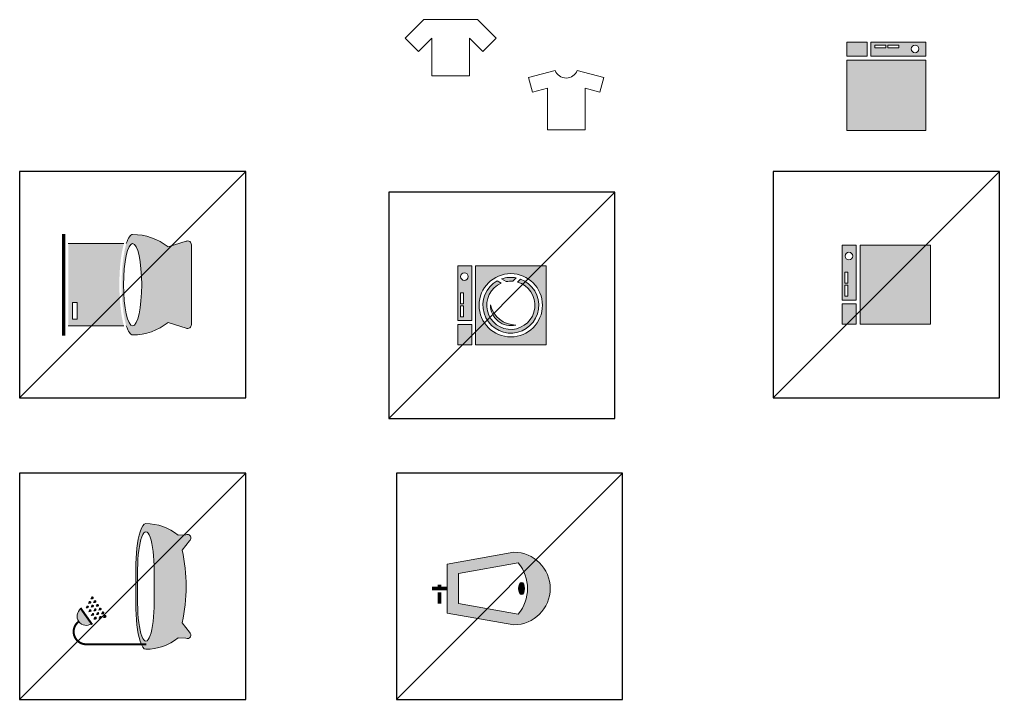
# Model space of a CAD drawing. Header units: millimetres. Extents: x 2216 to 5409, y -649 to 3037.
# Drawn here: x 4109 to 5409, y 1082 to 1983 of the extents above; entities that cross this region are included whole.
import ezdxf

# ---------------------------------------------------------------- set-up
doc = ezdxf.new("R2010")
doc.units = ezdxf.units.MM
doc.layers.add('M-H-Fittings', color=254, linetype='Continuous', lineweight=0)
doc.layers.add('netisk', color=9, linetype='Continuous', plot=False)

# ---------------------------------------------------------------- blocks, each defined once
blk = doc.blocks.new('A$C60f572fc')
at = {"layer": 'M-H-Fittings'}
h = blk.add_hatch(color=256, dxfattribs=at)
h.dxf.hatch_style = 1
edge = h.paths.add_edge_path(flags=16)
edge.add_ellipse((0, 0), major_axis=(54.58193079756711, 0), ratio=0.2198529774350686, start_angle=0, end_angle=360)
h.paths.add_polyline_path([(-23.6674656326868, 73.75432655229338), (-45.76161193813459, 73.75432655229338), (-45.76161193813459, 79.67443521229325), (-23.6674656326868, 79.67443521229325)], flags=16)
edge = h.paths.add_edge_path()
edge.add_line((59.90423545972499, 6.389140710635047), (53.37828413852458, 8.74979825697119))
edge.add_line((53.37828413852458, 8.74979825697119), (44.94499205352258, 10.79991159144515))
edge.add_line((44.94499205352258, 10.79991159144515), (34.90907891388088, 12.464928279687))
edge.add_line((34.90907891388088, 12.464928279687), (23.62839917601104, 13.68547817434433))
edge.add_line((23.62839917601104, 13.68547817434433), (11.50519242285009, 14.41803965331951))
edge.add_line((11.50519242285009, 14.41803965331951), (-1.028259449331927, 14.6364914871599))
edge.add_line((-1.028259449331927, 14.6364914871599), (-13.52504627458711, 14.33304425390224))
edge.add_line((-13.52504627458711, 14.33304425390224), (-25.53956526677393, 13.51851808951142))
edge.add_line((-25.53956526677393, 13.51851808951142), (-36.64341005138431, 12.2219568700898))
edge.add_line((-36.64341005138431, 12.2219568700898), (-46.44064651815188, 10.48959258309424))
edge.add_line((-46.44064651815188, 10.48959258309424), (-54.58193079756711, 8.383196815387919))
edge.add_line((-54.58193079756711, 8.383196815387919), (-54.9427554196036, 8.268483236722659))
edge.add_line((-54.9427554196036, 8.268483236722659), (-55.29859232825311, 8.153019043637187))
edge.add_line((-55.29859232825311, 8.153019043637187), (-55.64940922057849, 8.036814717991547))
edge.add_line((-55.64940922057849, 8.036814717991547), (-55.99517424935584, 7.919880808835842))
edge.add_line((-55.99517424935584, 7.919880808835842), (-56.33585602597395, 7.802227931451853))
edge.add_line((-56.33585602597395, 7.802227931451853), (-56.67142362327832, 7.683866766389201))
edge.add_line((-56.67142362327832, 7.683866766389201), (-57.00184657838054, 7.564808058496283))
edge.add_line((-57.00184657838054, 7.564808058496283), (-57.32709489542503, 7.445062615944153))
edge.add_line((-57.32709489542503, 7.445062615944153), (-57.64713904831024, 7.32464130924609))
edge.add_line((-57.64713904831024, 7.32464130924609), (-57.96194998336887, 7.20355507027034))
edge.add_line((-57.96194998336887, 7.20355507027034), (-58.2714991220073, 7.081814891247632))
edge.add_line((-58.2714991220073, 7.081814891247632), (-58.57575836329761, 6.959431823773912))
edge.add_line((-58.57575836329761, 6.959431823773912), (-58.87470008653054, 6.836416977806493))
edge.add_line((-58.87470008653054, 6.836416977806493), (-59.16829715372114, 6.712781520655426))
edge.add_line((-59.16829715372114, 6.712781520655426), (-59.45652291207443, 6.58853667597009))
edge.add_line((-59.45652291207443, 6.58853667597009), (-59.73935119640373, 6.463693722720336))
edge.add_line((-59.73935119640373, 6.463693722720336), (-60.01675633150535, 6.338263994172394))
edge.add_line((-60.01675633150535, 6.338263994172394), (-60.28871313448963, 6.212258876859551))
edge.add_line((-60.28871313448963, 6.212258876859551), (-60.55519691707013, 6.085689809549876))
edge.add_line((-60.55519691707013, 6.085689809549876), (-60.8161834877983, 5.958568282205988))
edge.add_line((-60.8161834877983, 5.958568282205988), (-61.0716491542662, 5.830905834943906))
edge.add_line((-61.0716491542662, 5.830905834943906), (-61.32157072525388, 5.702714056983496))
edge.add_line((-61.32157072525388, 5.702714056983496), (-61.56592551283575, 5.574004585598004))
edge.add_line((-61.56592551283575, 5.574004585598004), (-61.80469133443967, 5.44478910505677))
edge.add_line((-61.80469133443967, 5.44478910505677), (-62.03784651486058, 5.315079345564754))
edge.add_line((-62.03784651486058, 5.315079345564754), (-62.26536988822772, 5.18488708219752))
edge.add_line((-62.26536988822772, 5.18488708219752), (-62.48724079992826, 5.054224133832804))
edge.add_line((-62.48724079992826, 5.054224133832804), (-62.70343910848078, 4.923102362076861))
edge.add_line((-62.70343910848078, 4.923102362076861), (-62.91394518736161, 4.791533670188073))
edge.add_line((-62.91394518736161, 4.791533670188073), (-63.11873992679284, 4.659530001996245))
edge.add_line((-63.11873992679284, 4.659530001996245), (-63.3178047354686, 4.527103340818485))
edge.add_line((-63.3178047354686, 4.527103340818485), (-63.51112154225029, 4.394265708371677))
edge.add_line((-63.51112154225029, 4.394265708371677), (-63.69867279780192, 4.261029163680178))
edge.add_line((-63.69867279780192, 4.261029163680178), (-63.88044147618621, 4.127405801981695))
edge.add_line((-63.88044147618621, 4.127405801981695), (-64.05641107641077, 3.993407753629754))
edge.add_line((-64.05641107641077, 3.993407753629754), (-64.22656562392149, 3.859047182991389))
edge.add_line((-64.22656562392149, 3.859047182991389), (-64.39088967205771, 3.724336287344158))
edge.add_line((-64.39088967205771, 3.724336287344158), (-64.54936830345378, 3.589287295767463))
edge.add_line((-64.54936830345378, 3.589287295767463), (-64.7019871313878, 3.45391246803365))
edge.add_line((-64.7019871313878, 3.45391246803365), (-64.8487323010977, 3.318224093494337))
edge.add_line((-64.8487323010977, 3.318224093494337), (-64.98959049102814, 3.182234489964685))
edge.add_line((-64.98959049102814, 3.182234489964685), (-65.1245489140465, 3.045956002606317))
edge.add_line((-65.1245489140465, 3.045956002606317), (-65.25359531860431, 2.909401002804771))
edge.add_line((-65.25359531860431, 2.909401002804771), (-65.37671798984411, 2.772581887048091))
edge.add_line((-65.37671798984411, 2.772581887048091), (-65.49390575066718, 2.63551107580065))
edge.add_line((-65.49390575066718, 2.63551107580065), (-65.60514796274856, 2.498201012375603))
edge.add_line((-65.60514796274856, 2.498201012375603), (-65.71043452749836, 2.360664161805744))
edge.add_line((-65.71043452749836, 2.360664161805744), (-65.80975588698311, 2.222913009711647))
edge.add_line((-65.80975588698311, 2.222913009711647), (-65.90310302479247, 2.084960061167749))
edge.add_line((-65.90310302479247, 2.084960061167749), (-65.99046746685599, 1.946817839568439))
edge.add_line((-65.99046746685599, 1.946817839568439), (-66.07184128221252, 1.808498885489371))
edge.add_line((-66.07184128221252, 1.808498885489371), (-66.14721708373418, 1.670015755550821))
edge.add_line((-66.14721708373418, 1.670015755550821), (-66.21658802879028, 1.531381021276502))
edge.add_line((-66.21658802879028, 1.531381021276502), (-66.279947819874, 1.392607267953053))
edge.add_line((-66.279947819874, 1.392607267953053), (-66.33729070517256, 1.253707093487037))
edge.add_line((-66.33729070517256, 1.253707093487037), (-66.38861147908756, 1.114693107261701))
edge.add_line((-66.38861147908756, 1.114693107261701), (-66.43390548271054, 0.9755779289923794))
edge.add_line((-66.43390548271054, 0.9755779289923794), (-66.47316860424326, 0.8363741875803044))
edge.add_line((-66.47316860424326, 0.8363741875803044), (-66.50639727937232, 0.6970945199661855))
edge.add_line((-66.50639727937232, 0.6970945199661855), (-66.53358849159304, 0.5577515699842479))
edge.add_line((-66.53358849159304, 0.5577515699842479), (-66.5547397724813, 0.4183579872128576))
edge.add_line((-66.5547397724813, 0.4183579872128576), (-66.56984920192008, 0.2789264258267394))
edge.add_line((-66.56984920192008, 0.2789264258267394), (-66.57891540827222, 0.1394695434487403))
edge.add_line((-66.57891540827222, 0.1394695434487403), (-66.58193756850778, 0))
edge.add_line((-66.58193756850778, 0), (-66.58193076686348, 2.449234216328477e-05))
edge.add_arc((7.961347515929447, -0.09343478008668171), 74.5433368704508, 179.9281649642446, 218.9629851140315)
edge.add_line((-50, -46.96764160984708), (-57.53137994517692, -70.82403595596679))
edge.add_arc((-53.02969354127526, -72.99999999999977), 4.999999999999741, 154.2024367649861, 270)
edge.add_line((-53.02969354127526, -77.99999999999955), (53.02969354127526, -78))
edge.add_arc((53.02969354127526, -72.99999999999955), 5.000000000000455, 270, 385.7975632350117)
edge.add_line((57.53137994517783, -70.82403595596634), (50, -46.96764160984776))
edge.add_arc((-7.961347515940361, -0.09343478008213424), 74.5433368704625, 321.0370148859707, 360.0718350357532)
edge.add_line((66.58193076686439, 2.44923437549005e-05), (66.58193756850778, 0))
edge.add_line((66.58193756850778, 0), (66.57891540827222, 0.1394695434487403))
edge.add_line((66.57891540827222, 0.1394695434487403), (66.56984920192008, 0.2789264258267394))
edge.add_line((66.56984920192008, 0.2789264258267394), (66.5547397724813, 0.4183579872128576))
edge.add_line((66.5547397724813, 0.4183579872128576), (66.53358849159304, 0.5577515699842479))
edge.add_line((66.53358849159304, 0.5577515699842479), (66.50639727937232, 0.6970945199661855))
edge.add_line((66.50639727937232, 0.6970945199661855), (66.47316860424326, 0.8363741875803044))
edge.add_line((66.47316860424326, 0.8363741875803044), (66.43390548271054, 0.9755779289923794))
edge.add_line((66.43390548271054, 0.9755779289923794), (66.38861147908756, 1.114693107261701))
edge.add_line((66.38861147908756, 1.114693107261701), (66.33729070517256, 1.253707093487037))
edge.add_line((66.33729070517256, 1.253707093487037), (66.279947819874, 1.392607267953053))
edge.add_line((66.279947819874, 1.392607267953053), (66.21658802879028, 1.531381021276502))
edge.add_line((66.21658802879028, 1.531381021276502), (66.14721708373418, 1.670015755550821))
edge.add_line((66.14721708373418, 1.670015755550821), (66.07184128221252, 1.808498885489371))
edge.add_line((66.07184128221252, 1.808498885489371), (65.99046746685599, 1.946817839568439))
edge.add_line((65.99046746685599, 1.946817839568439), (65.90310302479247, 2.084960061167749))
edge.add_line((65.90310302479247, 2.084960061167749), (65.80975588698311, 2.222913009711647))
edge.add_line((65.80975588698311, 2.222913009711647), (65.71043452749836, 2.360664161805744))
edge.add_line((65.71043452749836, 2.360664161805744), (65.60514796274856, 2.498201012375603))
edge.add_line((65.60514796274856, 2.498201012375603), (65.49390575066718, 2.63551107580065))
edge.add_line((65.49390575066718, 2.63551107580065), (65.37671798984411, 2.772581887048091))
edge.add_line((65.37671798984411, 2.772581887048091), (65.25359531860431, 2.909401002804771))
edge.add_line((65.25359531860431, 2.909401002804771), (65.1245489140465, 3.045956002606317))
edge.add_line((65.1245489140465, 3.045956002606317), (64.98959049102814, 3.182234489964685))
edge.add_line((64.98959049102814, 3.182234489964685), (64.8487323010977, 3.318224093494337))
edge.add_line((64.8487323010977, 3.318224093494337), (64.7019871313878, 3.45391246803365))
edge.add_line((64.7019871313878, 3.45391246803365), (64.54936830345378, 3.589287295767463))
edge.add_line((64.54936830345378, 3.589287295767463), (64.39088967205771, 3.724336287344158))
edge.add_line((64.39088967205771, 3.724336287344158), (64.22656562392149, 3.859047182991389))
edge.add_line((64.22656562392149, 3.859047182991389), (64.05641107641077, 3.993407753629754))
edge.add_line((64.05641107641077, 3.993407753629754), (63.88044147618621, 4.127405801981695))
edge.add_line((63.88044147618621, 4.127405801981695), (63.69867279780192, 4.261029163680178))
edge.add_line((63.69867279780192, 4.261029163680178), (63.51112154225029, 4.394265708371677))
edge.add_line((63.51112154225029, 4.394265708371677), (63.3178047354686, 4.527103340818485))
edge.add_line((63.3178047354686, 4.527103340818485), (63.11873992679284, 4.659530001996245))
edge.add_line((63.11873992679284, 4.659530001996245), (62.91394518736161, 4.791533670188073))
edge.add_line((62.91394518736161, 4.791533670188073), (62.70343910848078, 4.923102362076861))
edge.add_line((62.70343910848078, 4.923102362076861), (62.48724079992826, 5.054224133832804))
edge.add_line((62.48724079992826, 5.054224133832804), (62.26536988822772, 5.18488708219752))
edge.add_line((62.26536988822772, 5.18488708219752), (62.03784651486058, 5.315079345564754))
edge.add_line((62.03784651486058, 5.315079345564754), (61.80469133443967, 5.44478910505677))
edge.add_line((61.80469133443967, 5.44478910505677), (61.56592551283575, 5.574004585598004))
edge.add_line((61.56592551283575, 5.574004585598004), (61.32157072525388, 5.702714056983496))
edge.add_line((61.32157072525388, 5.702714056983496), (61.0716491542662, 5.830905834943906))
edge.add_line((61.0716491542662, 5.830905834943906), (60.8161834877983, 5.958568282205988))
edge.add_line((60.8161834877983, 5.958568282205988), (60.55519691707013, 6.085689809549876))
edge.add_line((60.55519691707013, 6.085689809549876), (60.28871313448963, 6.212258876859551))
edge.add_line((60.28871313448963, 6.212258876859551), (60.01675633150535, 6.338263994172394))
edge.add_line((60.01675633150535, 6.338263994172394), (59.90423545972499, 6.389140710635047))
h.paths.add_polyline_path([(54.07078779592121, 11.67314762347064), (54.58193079756711, 11.51997126360493), (54.58193079756711, 85.47945633357631), (-54.58193079756711, 85.47945633357585), (-54.58193079756711, 11.52139374539729), (-54.54642149951269, 11.53229419639524), (-53.58864975464439, 11.81250854969539), (-52.6046042329599, 12.08703117463392), (-51.59472797392846, 12.35579814378798), (-50.55946639623926, 12.6187509435083), (-49.49926491837959, 12.87583106019656), (-48.41456895901047, 13.12697998021645), (-47.30582393667373, 13.37213918994485), (-46.17347527004949, 13.61125017573659), (-45.01796837768325, 13.84425442397924), (-43.83975086326882, 14.07108821294446), (-42.63934975515076, 14.29164816157686), (-41.41739104272892, 14.50584965141866), (-40.1745068427681, 14.7136147116114), (-38.9113292723523, 14.91486537122069), (-37.62849044842733, 15.10952365934622), (-36.3266224878671, 15.29751160510114), (-35.00635750770834, 15.47875123756648), (-33.66832762477588, 15.65316458585903), (-32.31316495623287, 15.82067367904824), (-30.94150161882408, 15.98120054625565), (-29.5539697296208, 16.13466721656391), (-28.15122963178874, 16.28099226543463), (-26.73403693187811, 16.42010526894751), (-25.3031419388517, 16.55195616647188), (-23.8592937323001, 16.67649537928401), (-22.40324139139466, 16.79367332868537), (-20.93573399572051, 16.90344043592427), (-19.45752062455358, 17.00574712231764), (-17.96935035728438, 17.10054380912584), (-16.47197227324614, 17.18778091764602), (-14.96613545202308, 17.26740886914308), (-13.45258897283657, 17.33937808491169), (-11.93208227904597, 17.40363896675808), (-10.40540649133618, 17.46014888130958), (-8.873371096318806, 17.50889355493973), (-7.336770240725855, 17.54986530839142), (-5.796398071356634, 17.58305646239501), (-4.2530487349959, 17.60845933769087), (-2.70751637830017, 17.62606625502053), (-1.160595147958702, 17.6358695351214), (0.3869208092655754, 17.63786149873158), (1.934237346349619, 17.63203446658895), (3.480560316933406, 17.61838075943206), (5.02509557409212, 17.59689269800015), (6.567044106678622, 17.56756345552731), (8.105583028733236, 17.5304068655596), (9.639931359933144, 17.48545772576131), (11.16931664380718, 17.43275174134965), (12.69296642321024, 17.37232461755502), (14.21010824139375, 17.30421205958373), (15.71996964154459, 17.22844977267027), (17.22177816675958, 17.14507346203573), (18.71476136013371, 17.05411883290435), (20.19814676498208, 16.95562159048518), (21.67116192425783, 16.84961744001316), (23.13303438109597, 16.73614208670188), (24.58298170416947, 16.61523754760424), (26.02025710501766, 16.48697212214415), (27.44417713316761, 16.35141702285318), (28.85405987740614, 16.20864324162699), (30.24922342655827, 16.0587217703735), (31.62898586935717, 15.90172360098836), (32.99266529455599, 15.73771972538339), (34.33957979100978, 15.5667811354474), (35.66904744741169, 15.38897882306628), (36.98038635238026, 15.20438378018775), (38.27291459495336, 15.01306699868428), (39.54594979726517, 14.81509977854148), (40.79880075838264, 14.6105833670299), (42.03090870943197, 14.39960925394007), (43.24176827937299, 14.18224911811967), (44.43087409723466, 13.95857463838593), (45.59772079200502, 13.72865749357743), (46.74180299270574, 13.49256936254938), (47.86261532838398, 13.25038192409534), (48.95965242799684, 13.00216685709279), (50.0324089206506, 12.74799584036145), (51.08037943521504, 12.48794055272992), (52.10305860085737, 12.22207267302792), (53.09995862931464, 11.95046339112719)])
for p, q in [((-54.58193079756711, 11.52164407156943), (-54.58193079756711, 85.59061576168278)), ((54.58193079756711, 85.59061576168301), (54.58193079756711, 11.52167045080432))]:
    blk.add_line(p, q, dxfattribs=at)
at = {"layer": 'M-H-Fittings', "const_width": 4.75}
blk.add_lwpolyline([(-67.4086845349957, 91.47945633357585), (67.4086845349957, 91.47945633357631)], dxfattribs=at)
at = {"layer": 'M-H-Fittings'}
blk.add_lwpolyline([(-45.76161193813459, 79.67443521229325), (-23.6674656326868, 79.67443521229325), (-23.6674656326868, 73.75432655229338), (-45.76161193813459, 73.75432655229338)], close=True, dxfattribs=at)
blk.add_lwpolyline([(-50, -46.96764160984822), (-57.53137994517783, -70.82403595596679, 0.5531549186807541), (-53.02969354127526, -78), (53.02969354127526, -78, 0.5531549186807777), (57.53137994517783, -70.82403595596656), (50, -46.96764160984822)], format="xyb", dxfattribs=at)
for centre, radius, start, end in [((7.961347515927628, -0.09343478008736383), 74.54333687044917, 179.9281837896587, 218.9629851140089), ((-7.961347515927628, -0.09343478008736383), 74.54333687044924, 321.0370148859911, 0.07181621034125624)]:
    blk.add_arc(centre, radius, start, end, dxfattribs=at)
for start_param, end_param in [(2.531807082980564, 3.141592653589793), (0, 0.6097855706092287)]:
    blk.add_ellipse((0, 0), major_axis=(66.58193756850774, 0), ratio=0.2198529774350686, start_param=start_param, end_param=end_param, dxfattribs=at)
blk.add_ellipse((0, 0), major_axis=(54.58193079756711, 0), ratio=0.2198529774350686, dxfattribs=at)
blk = doc.blocks.new('A$C1cba83ce')
at = {"layer": 'M-H-Fittings'}
h = blk.add_hatch(color=256, dxfattribs=at)
h.dxf.hatch_style = 1
h.paths.add_polyline_path([(52.33780215343631, 39.92170453131348), (52.33780215343631, 58.63255679696999), (-20.40268129206014, 58.63255679696999), (-20.40268129206014, 39.92170453131348)])
h.paths.add_polyline_path([(16.53000141569282, 50.98509612136559), (2.041114021356405, 50.98509612136559), (2.041114021356407, 54.86738179790336), (16.53000141569282, 54.86738179790336)], flags=16)
h.paths.add_polyline_path([(33.02690775323754, 49.66472347659374, -1), (43.02690775323754, 49.66472347659374, -1)], flags=16)
h.paths.add_polyline_path([(-0.8424168117671798, 50.98509612136559), (-15.3313042061036, 50.98509612136559), (-15.3313042061036, 54.86738179790336), (-0.8424168117671762, 54.86738179790336)], flags=16)
h.paths.add_polyline_path([(-25.40268129206014, 39.92170453131348), (-25.40268129206015, 58.63255679696999), (-52.3378021534354, 58.63255679696999), (-52.3378021534354, 39.92170453131348)])
h = blk.add_hatch(color=256, dxfattribs=at)
h.dxf.hatch_style = 1
h.paths.add_polyline_path([(29.35496013218381, 0.8837385037554633), (32.3587515271547, 6.086457815184065, 4.591759374978077), (34.73815494093924, -24.59358107376693), (30.77371993328597, -20.62914606611298, -5.763520650619261)], flags=0)
h.paths.add_polyline_path([(0.6909440401043732, 15.13573161065255, 0.4968970713958258), (-26.17222475509514, -18.48978001008962, -0.3467591701846935)], flags=0)
h.paths.add_polyline_path([(52.33780215343722, 34.92170453131348), (-52.3378021534354, 34.92170453131348), (-52.3378021534354, -58.63255679696977), (52.33780215343722, -58.63255679696977)])
h.paths.add_polyline_path([(42.0000000000006, -11.85542613282792, -1), (-41.99999999999878, -11.85542613282792, -1)], flags=16)
h.paths.add_polyline_path([(32.35875152715471, 6.086457815184077), (29.35496013218381, 0.8837385037554633, 5.763520650619261), (30.77371993328597, -20.62914606611298), (34.73815494093922, -24.59358107376692, -4.591759374978077)], flags=0)
h.paths.add_polyline_path([(34.88781540613126, 0.4669249491602336, -0.1347730925170634), (36.28911416458246, -19.07347248554462), (31.87676379511623, -14.66112211607793, 0.07122998044679553), (31.38325938764932, -5.60314413282363)], flags=0)
h.paths.add_polyline_path([(0.6909440401042879, 15.13573161065253, 0.3467591701846929), (-26.17222475509514, -18.48978001008961, -0.4968970713958244)], flags=0)
h = blk.add_hatch(color=256, dxfattribs=at)
h.dxf.hatch_style = 1
h.paths.add_polyline_path([(29.35496013218381, 0.8837385037554633), (32.3587515271547, 6.086457815184062, 4.591759374978078), (34.73815494093924, -24.59358107376693), (30.77371993328597, -20.62914606611298, -5.763520650619262)])
h = blk.add_hatch(color=256, dxfattribs=at)
h.dxf.hatch_style = 1
h.paths.add_polyline_path([(0.6909440401044122, 15.13573161065255, 0.496897071395826), (-26.17222475509514, -18.48978001008962, -0.3467591701846938)])
h.paths.add_polyline_path([(34.88781540613138, 0.4669249491598499), (31.38325938764933, -5.603144132823633, -0.07122998044679553), (31.87676379511624, -14.66112211607793), (36.28911416458246, -19.07347248554462, 0.1347730925170606)])
for points in [[(-52.3378021534354, 39.92170453131348), (-25.40268129206015, 39.92170453131348), (-25.40268129206015, 58.63255679696999), (-52.3378021534354, 58.63255679696999)], [(-20.40268129206015, 39.92170453131348), (52.33780215343631, 39.92170453131348), (52.33780215343631, 58.63255679696999), (-20.40268129206015, 58.63255679696999)], [(-15.3313042061036, 54.86738179790336), (-0.8424168117671798, 54.86738179790336), (-0.8424168117671798, 50.98509612136559), (-15.3313042061036, 50.98509612136559)], [(2.041114021356407, 54.86738179790336), (16.53000141569282, 54.86738179790336), (16.53000141569282, 50.98509612136559), (2.041114021356407, 50.98509612136559)], [(-52.3378021534354, -58.63255679696977), (52.33780215343722, -58.63255679696977), (52.33780215343722, 34.92170453131348), (-52.3378021534354, 34.92170453131348)]]:
    blk.add_lwpolyline(points, close=True, dxfattribs=at)
blk.add_lwpolyline([(32.35875152715471, 6.086457815184076), (29.35496013218381, 0.8837385037554668, 5.76352065061926), (30.77371993328597, -20.62914606611298), (34.73815494093924, -24.59358107376693, -4.591759374978077)], format="xyb", close=True, dxfattribs=at)
for points in [[(31.38325938764956, -5.603144132823218), (34.88781540613127, 0.4669249491596474)], [(31.87676379511595, -14.66112211607765), (36.28911416458232, -19.07347248554447)]]:
    blk.add_lwpolyline(points, dxfattribs=at)
for centre, radius in [((38.02690775323754, 49.66472347659374), 5), ((9.094947017729282e-13, -11.85542613282792), 41.99999999999969)]:
    blk.add_circle(centre, radius, dxfattribs=at)
for centre, radius, start, end in [((9.094947017729282e-13, -11.85542613282792), 27, 88.53361112836524, 194.2241989338093), ((8.587069199450525, -18.7155712501019), 34.76002730008395, 103.1299897492559, 179.6278203129415), ((9.094947017729282e-13, -11.85542613282792), 37, 348.7504666540478, 19.45318363106356), ((9.094947017729282e-13, -11.85542613282792), 32, 354.9699619019572, 11.26714571693543)]:
    blk.add_arc(centre, radius, start, end, dxfattribs=at)
blk = doc.blocks.new('A$C8da73fee')
at = {"layer": 'M-H-Fittings'}
h = blk.add_hatch(color=256, dxfattribs=at)
h.dxf.hatch_style = 1
h.paths.add_polyline_path([(52.33780215343631, 39.92170453131348), (52.33780215343631, 58.63255679696999), (-20.40268129206014, 58.63255679696999), (-20.40268129206014, 39.92170453131348)])
h.paths.add_polyline_path([(16.53000141569282, 50.98509612136559), (2.041114021356405, 50.98509612136559), (2.041114021356407, 54.86738179790336), (16.53000141569282, 54.86738179790336)], flags=16)
h.paths.add_polyline_path([(33.02690775323754, 49.66472347659374, -1), (43.02690775323754, 49.66472347659374, -1)], flags=16)
h.paths.add_polyline_path([(-0.8424168117671798, 50.98509612136559), (-15.3313042061036, 50.98509612136559), (-15.3313042061036, 54.86738179790336), (-0.8424168117671762, 54.86738179790336)], flags=16)
h.paths.add_polyline_path([(-25.40268129206014, 39.92170453131348), (-25.40268129206015, 58.63255679696999), (-52.3378021534354, 58.63255679696999), (-52.3378021534354, 39.92170453131348)])
h = blk.add_hatch(color=256, dxfattribs=at)
h.dxf.hatch_style = 1
h.paths.add_polyline_path([(52.33780215343722, 34.92170453131348), (-52.3378021534354, 34.92170453131348), (-52.3378021534354, -58.63255679696976), (52.33780215343722, -58.63255679696976)])
for points in [[(-52.3378021534354, 39.92170453131348), (-25.40268129206015, 39.92170453131348), (-25.40268129206015, 58.63255679696999), (-52.3378021534354, 58.63255679696999)], [(-20.40268129206015, 39.92170453131348), (52.33780215343631, 39.92170453131348), (52.33780215343631, 58.63255679696999), (-20.40268129206015, 58.63255679696999)], [(-15.3313042061036, 54.86738179790336), (-0.8424168117671798, 54.86738179790336), (-0.8424168117671798, 50.98509612136559), (-15.3313042061036, 50.98509612136559)], [(2.041114021356407, 54.86738179790336), (16.53000141569282, 54.86738179790336), (16.53000141569282, 50.98509612136559), (2.041114021356407, 50.98509612136559)], [(-52.3378021534354, -58.63255679696977), (52.33780215343722, -58.63255679696977), (52.33780215343722, 34.92170453131348), (-52.3378021534354, 34.92170453131348)]]:
    blk.add_lwpolyline(points, close=True, dxfattribs=at)
blk.add_circle((38.02690775323754, 49.66472347659374), 5, dxfattribs=at)
blk = doc.blocks.new('A$C8174867d')
at = {"layer": 'M-H-Fittings'}
h = blk.add_hatch(color=256, dxfattribs=at)
h.dxf.hatch_style = 1
h.paths.add_polyline_path([(10.18445874850478, -17.64000000000012), (3.916229374252452, -8.819999999999927), (1.332267629550188e-15, 0), (-3.916229374252449, -8.819999999999938), (-10.18445874850477, -17.6400000000001, 1.732050807568944)])
blk.add_lwpolyline([(10.18445874850477, -17.6400000000001), (3.916229374252453, -8.819999999999936), (0, 0), (-3.916229374252453, -8.819999999999936), (-10.18445874850477, -17.6400000000001, 1.732050807568945)], format="xyb", close=True, dxfattribs=at)
blk = doc.blocks.new('A$C38336e28')
at = {"layer": 'M-H-Fittings'}
h = blk.add_hatch(color=256, dxfattribs=at)
h.dxf.hatch_style = 1
h.paths.add_polyline_path([(-6.563237694327571, -3.839023547850893), (29.94055315035751, 21.8709104730784, 1)])
at = {"layer": 'M-H-Fittings', "const_width": 5}
blk.add_lwpolyline([(-56.68983121226347, -30.24462785770652), (-56.54460679555814, 12.11148966417636, -0.6873994160984689), (-1.166309282449674, 27.26783888495652)], format="xyb", dxfattribs=at)
blk.add_lwpolyline([(31.9638866599812, 23.29596167546151), (-8.586571203950825, -5.264074750233704)], dxfattribs=at)
at = {"layer": 'M-H-Fittings'}
blk.add_arc((11.68865772801519, 9.01594346261345), 22.32446781780616, 35.15736619262469, 215.1573661926247, dxfattribs=at)
at = {"layer": 'M-H-Fittings', "yscale": 0.192192, "zscale": 0.192192}
for p, xscale, rotation in [((22.67911508883299, 3.103737504058245), 0.192192, 35.1573661926221), ((31.80506280000418, 9.531221009289993), 0.192192, 35.1573661926221), ((43.09644393289136, 3.711424750904598), 0.192192, 35.1573661926221), ((4.427219666490146, -9.751229506406844), -0.192192, 35.15736619262273), ((6.592653088206134, -21.99850927002467), 0.192192, 35.1573661926221), ((13.55316737766179, -3.323746001174413), 0.192192, 35.1573661926221), ((15.71860079937733, -15.57102576479224), -0.192192, 35.15736619262273), ((24.84454851054898, -9.143542259559808), 0.192192, 35.1573661926221), ((26.70905816019604, -21.48323172334744), 0.192192, 35.1573661926221), ((33.97049622172017, -2.71605875432715), 0.192192, 35.1573661926221), ((35.83500587136723, -15.05574821811479), 0.192192, 35.1573661926221), ((44.96095358253842, -8.628264712883038), 0.192192, 35.1573661926221), ((54.08690129370962, -2.200781207651289), 0.192192, 35.1573661926221), ((8.457162737852286, -33.17958359623526), -0.192192, 35.15736619262273), ((17.58311044902439, -27.91071522857987), -0.192192, 35.15736619262273)]:
    blk.add_blockref('A$C8174867d', p, dxfattribs=dict(at, xscale=xscale, rotation=rotation))
blk = doc.blocks.new('A$C67be4447')
at = {"layer": 'M-H-Fittings'}
h = blk.add_hatch(color=256, dxfattribs=at)
h.dxf.hatch_style = 1
edge = h.paths.add_edge_path()
edge.add_line((37.08555351019739, -50.7385433373789), (46.72608713963281, -58.06723477115902))
edge.add_arc((49.6207854788945, -56.09981983661237), 3.500000000000226, 214.2024367650468, 329.9999999999783)
edge.add_arc((49.62078547889389, -56.09981983661343), 3.500000000000229, 329.9999999999986, 385.7975632349923)
edge.add_line((52.77196596162599, -54.57664500579136), (52.50000000000089, -46.53742300135043))
edge.add_arc((11.92705673885121, -13.72547822051863), 52.18033580931446, 321.0370148859683, 360.0718350357589)
edge.add_ellipse((17.50000000000091, -13.66007387445734), major_axis=(46.60735629795541, 0), ratio=0.2198529774350686, start_angle=0, end_angle=34.93813960388545)
edge.add_ellipse((17.50000000000091, -13.66007387445734), major_axis=(46.60735629795541, 0), ratio=0.2198529774350686, start_angle=34.93813960388496, end_angle=89.87275731464291)
edge.add_line((17.60350570929397, -3.413333090333477), (-17.50143208183896, -3.413333090333481))
edge.add_ellipse((-17.5, -13.66007387445757), major_axis=(46.60735629795541, 0), ratio=0.2198529774350686, start_angle=90, end_angle=145.061860396114)
edge.add_ellipse((-17.5, -13.66007387445757), major_axis=(46.60735629795541, 0), ratio=0.2198529774350686, start_angle=145.0618603961145, end_angle=180)
edge.add_arc((-11.92705673885028, -13.72547822051889), 52.18033580931441, 179.9281649642409, 218.9629851140332)
edge.add_line((-52.4999999999991, -46.53742300135166), (-52.77196596162412, -54.57664500578972))
edge.add_arc((-49.62078547889373, -56.09981983661498), 3.500000000000075, 154.2024367649485, 325.7975632384543)
edge.add_line((-46.72608713951194, -58.06723477098467), (-37.08555351022964, -50.73854333737165))
edge.add_arc((1.387778780781446e-13, 115.7124293860538), 170.5322978198988, 257.4395590012454, 282.5604409987434)
edge = h.paths.add_edge_path(flags=16)
edge.add_ellipse((-17.5, -13.66007387445757), major_axis=(38.20735155829698, 0), ratio=0.2198529774350686, start_angle=268.1008659688157, end_angle=271.8991340311842, ccw=False)
edge.add_ellipse((-17.5, -13.66007387445757), major_axis=(38.20735155829698, 0), ratio=0.2198529774350686, start_angle=90, end_angle=268.1008659688157, ccw=False)
edge.add_line((-17.4999999999955, -5.260073874457472), (17.50000000000774, -5.260073874457472))
edge.add_ellipse((17.50000000000091, -13.66007387445734), major_axis=(38.20735155829698, 0), ratio=0.2198529774350686, start_angle=271.8991340311374, end_angle=450, ccw=False)
edge.add_ellipse((17.50000000000091, -13.66007387445734), major_axis=(38.20735155829698, 0), ratio=0.2198529774350686, start_angle=268.10086596886146, end_angle=271.8991340311374, ccw=False)
edge.add_line((16.23380559220892, -22.05545989671327), (-16.23380559217536, -22.05545989671327))
for p, q in [((52.77196596162594, -54.57664500578971), (52.50000000000091, -46.53742300135127)), ((46.72608713963018, -58.06723477115702), (37.08555351019731, -50.73854333737881)), ((49.62078547889359, -59.59981983661305), (49.62078547889359, -59.59981983661305))]:
    blk.add_line(p, q, dxfattribs=at)
at = {"layer": 'M-H-Fittings', "const_width": 2}
blk.add_lwpolyline([(-59.00330770809887, 30.71840160815145), (-59.15759617272033, -14.28133389184541)], dxfattribs=at)
at = {"layer": 'M-H-Fittings'}
for points in [[(-17.5, -5.260073874457476), (17.50000000000091, -5.260073874457476)], [(-17.39649429070778, -3.413333090333481), (17.60350570929313, -3.413333090333481)], [(-18.76619440783361, -22.05545989671327), (18.7661944077945, -22.05545989671327)]]:
    blk.add_lwpolyline(points, dxfattribs=at)
blk.add_lwpolyline([(-52.49999999999909, -46.53742300135127), (-52.77196596162412, -54.57664500578971, 0.9292177181096818), (-46.72608713951195, -58.06723477098467), (-37.08555351023006, -50.73854333737199)], format="xyb", dxfattribs=at)
for centre, radius, start, end in [((-11.9270567388503, -13.72547822051888), 52.18033580931441, 179.9281837896587, 218.9629851140091), ((11.92705673885121, -13.72547822051865), 52.18033580931446, 321.0370148859909, 0.07181621034125418), ((0, 115.7124293860538), 170.5322978198988, 257.4395590012642, 282.5604409987358), ((49.6207854788945, -56.09981983661237), 3.500000000000227, 214.2024367649805, 329.9999999999784), ((49.62078547889359, -56.09981983661282), 3.500000000000227, 270, 25.79756323501377)]:
    blk.add_arc(centre, radius, start, end, dxfattribs=at)
for centre, major_axis, start_param, end_param in [((-17.5, -13.66007387445757), (46.60735629795541, 0), 2.531807082980564, 3.141592653589793), ((-17.5, -13.66007387445757), (38.20735155829698, 0), 1.570796326794897, 4.745535122165527), ((-17.5, -13.66007387445757), (46.60735629795541, 0), 1.570796326794897, 2.531807082980556), ((17.50000000000091, -13.66007387445734), (38.20735155829698, 0), 4.679242838604649, 7.853981633974483), ((17.50000000000091, -13.66007387445734), (46.60735629795541, 0), 0.6097855706092199, 1.568575522986336), ((17.50000000000091, -13.66007387445734), (46.60735629795541, 0), 0, 0.6097855706092287)]:
    blk.add_ellipse(centre, major_axis=major_axis, ratio=0.2198529774350686, start_param=start_param, end_param=end_param, dxfattribs=at)
at = {"layer": 'M-H-Fittings', "xscale": 0.4187326000000002, "yscale": 0.4187326000000002, "zscale": 0.4187326000000002}
blk.add_blockref('A$C38336e28', (-35.26542729102675, 43.38281326704146), dxfattribs=at)

msp = doc.modelspace()

# ---------------------------------------------------------------- hatches: boundary and pattern name
at = {"layer": 'M-H-Fittings'}
h = msp.add_hatch(color=256, dxfattribs=at)
h.dxf.hatch_style = 1
h.paths.add_polyline_path([(5310.847018672564, 1934.465535429277), (5310.847018672564, 1953.176387694934), (5238.106535227067, 1953.176387694934), (5238.106535227067, 1934.465535429277)])
h.paths.add_polyline_path([(5275.03921793482, 1945.528927019329), (5260.550330540484, 1945.528927019329), (5260.550330540484, 1949.411212695867), (5275.03921793482, 1949.411212695867)], flags=16)
h.paths.add_polyline_path([(5291.536124272365, 1944.208554374557, -1), (5301.536124272365, 1944.208554374557, -1)], flags=16)
h.paths.add_polyline_path([(5257.66679970736, 1945.528927019329), (5243.177912313024, 1945.528927019329), (5243.177912313024, 1949.411212695867), (5257.66679970736, 1949.411212695867)], flags=16)
h.paths.add_polyline_path([(5233.106535227067, 1934.465535429277), (5233.106535227067, 1953.176387694934), (5206.171414365692, 1953.176387694934), (5206.171414365692, 1934.465535429277)])
h = msp.add_hatch(color=256, dxfattribs=at)
h.dxf.hatch_style = 1
h.paths.add_polyline_path([(5310.847018672564, 1929.465535429277), (5206.171414365692, 1929.465535429277), (5206.171414365692, 1835.911274100994), (5310.847018672564, 1835.911274100994)])
h = msp.add_hatch(color=256, dxfattribs=at)
h.dxf.hatch_style = 1
h.paths.add_polyline_path([(4764.369834466421, 1276.694301997843), (4675.737136695322, 1261.065966007819), (4675.737136695322, 1228.565966007819), (4675.737136695322, 1196.065966007819), (4764.369834466421, 1180.437630017796, 1)])
h.paths.add_polyline_path([(4770.145101923886, 1194.650693722523), (4690.737136695322, 1208.652460475478), (4690.737136695322, 1228.565966007819), (4690.737136695322, 1248.47947154016), (4770.145101923884, 1262.481238293115, -0.3642332111812399)], flags=16)
edge = h.paths.add_edge_path(flags=0)
edge.add_ellipse((4774.498170456444, 1228.565966007819), major_axis=(4.898587196589413e-16, 8), ratio=0.5, start_angle=0, end_angle=360)
h = msp.add_hatch(color=256, dxfattribs=at)
h.dxf.hatch_style = 1
edge = h.paths.add_edge_path()
edge.add_ellipse((4774.498170456444, 1228.565966007819), major_axis=(4.898587196589413e-16, 8), ratio=0.5, start_angle=0, end_angle=360)

# ---------------------------------------------------------------- linework, layer by layer
for points in [[(4680.343963311912, 1908.365829217224), (4655.343963311912, 1908.365829217224), (4655.343963311912, 1958.365829217224), (4637.666293782249, 1940.68815968756), (4619.988624252585, 1958.365829217224), (4644.737361594115, 1983.114566558753), (4680.343963311912, 1983.114566558753)], [(4680.343963311912, 1908.365829217224), (4705.343963311912, 1908.365829217224), (4705.343963311912, 1958.365829217224), (4723.021632841575, 1940.68815968756), (4740.699302371239, 1958.365829217224), (4715.95056502971, 1983.114566558753), (4680.343963311912, 1983.114566558753)], [(4833.735008986199, 1837.103731344577), (4808.735008986199, 1837.103731344577), (4808.735008986199, 1892.280112246627), (4789.088323061194, 1887.015798619074), (4783.911942159144, 1906.334315144856), (4818.998717221076, 1915.735788187713)], [(4833.735008986199, 1837.103731344577), (4858.735008986199, 1837.103731344577), (4858.735008986199, 1892.280112246627), (4878.381694911204, 1887.015798619074), (4883.558075813255, 1906.334315144856), (4848.471300751323, 1915.735788187713)], [(4675.737136695322, 1228.565966007819), (4675.737136695322, 1261.065966007819), (4764.369834466421, 1276.694301997843)], [(4690.737136695322, 1228.565966007819), (4690.737136695322, 1248.47947154016), (4770.145101923881, 1262.481238293114)], [(4675.737136695322, 1228.565966007819), (4675.737136695322, 1196.065966007819), (4764.369834466421, 1180.437630017796)], [(4690.737136695322, 1228.565966007819), (4690.737136695322, 1208.652460475478), (4770.145101923882, 1194.650693722524)]]:
    msp.add_lwpolyline(points, dxfattribs=at)
for points in [[(5206.171414365692, 1934.465535429277), (5233.106535227067, 1934.465535429277), (5233.106535227067, 1953.176387694934), (5206.171414365692, 1953.176387694934)], [(5238.106535227067, 1934.465535429277), (5310.847018672564, 1934.465535429277), (5310.847018672564, 1953.176387694934), (5238.106535227067, 1953.176387694934)], [(5243.177912313024, 1949.411212695867), (5257.66679970736, 1949.411212695867), (5257.66679970736, 1945.528927019329), (5243.177912313024, 1945.528927019329)], [(5260.550330540484, 1949.411212695867), (5275.03921793482, 1949.411212695867), (5275.03921793482, 1945.528927019329), (5260.550330540484, 1945.528927019329)], [(5206.171414365692, 1835.911274100994), (5310.847018672564, 1835.911274100994), (5310.847018672564, 1929.465535429277), (5206.171414365692, 1929.465535429277)]]:
    msp.add_lwpolyline(points, close=True, dxfattribs=at)
at = {"layer": 'M-H-Fittings', "const_width": 5}
for points in [[(4665.737136695322, 1233.565966007819), (4665.737136695322, 1228.565966007819)], [(4675.737136695322, 1228.565966007819), (4655.737136695322, 1228.565966007819)], [(4665.737136695322, 1223.565966007819), (4665.737136695322, 1208.565966007819)]]:
    msp.add_lwpolyline(points, dxfattribs=at)
at = {"layer": 'M-H-Fittings'}
msp.add_circle((5296.536124272365, 1944.208554374557), 5, dxfattribs=at)
for centre, radius, start, end in [((4833.735008986199, 1921.428257903854), 15.79754748231599, 201.121005952278, 338.8789940477221), ((4764.369834466421, 1228.565966007819), 48.12833599002352, 270, 90), ((4729.764552371112, 1228.565966007818), 52.73361808533249, 319.9733924323518, 40.02660756764822)]:
    msp.add_arc(centre, radius, start, end, dxfattribs=at)
msp.add_ellipse((4774.498170456444, 1228.565966007819), major_axis=(4.898587196589413e-16, 8), ratio=0.5, dxfattribs=at)
at = {"layer": 'netisk'}
for points in [[(4408.509216519127, 1481.535996628495), (4408.509216519127, 1781.535996628495), (4108.509216519127, 1781.535996628495), (4108.509216519127, 1481.535996628495)], [(5408.509216519127, 1481.535996628495), (5408.509216519127, 1781.535996628495), (5108.509216519127, 1781.535996628495), (5108.509216519127, 1481.535996628495)], [(4898.380714468475, 1454.233356178943), (4898.380714468475, 1754.233356178943), (4598.380714468475, 1754.233356178943), (4598.380714468475, 1454.233356178943)], [(4408.509216519127, 1081.535996628495), (4408.509216519127, 1381.535996628495), (4108.509216519127, 1381.535996628495), (4108.509216519127, 1081.535996628495)], [(4908.509216519127, 1081.535996628495), (4908.509216519127, 1381.535996628495), (4608.509216519127, 1381.535996628495), (4608.509216519127, 1081.535996628495)]]:
    msp.add_lwpolyline(points, close=True, dxfattribs=at)
for points in [[(4108.509216519127, 1481.535996628495), (4408.509216519127, 1781.535996628495)], [(5108.509216519127, 1481.535996628495), (5408.509216519127, 1781.535996628495)], [(4598.380714468475, 1454.233356178943), (4898.380714468475, 1754.233356178943)], [(4108.509216519127, 1081.535996628495), (4408.509216519127, 1381.535996628495)], [(4608.509216519127, 1081.535996628495), (4908.509216519127, 1381.535996628495)]]:
    msp.add_lwpolyline(points, dxfattribs=at)

# ---------------------------------------------------------------- block references
at = {"layer": 'M-H-Fittings', "rotation": 90}
for name, p in [('A$C60f572fc', (4258.509216519127, 1631.535996628495)), ('A$C8da73fee', (5258.509216519127, 1631.535996628495)), ('A$C1cba83ce', (4748.380714468475, 1604.233356178943))]:
    msp.add_blockref(name, p, dxfattribs=at)
at = {"layer": 'M-H-Fittings', "xscale": 1.3, "yscale": 1.3, "zscale": 1.3, "rotation": 90}
msp.add_blockref('A$C67be4447', (4258.276149362371, 1231.302929471739), dxfattribs=at)

doc.saveas('drawing.dxf')
